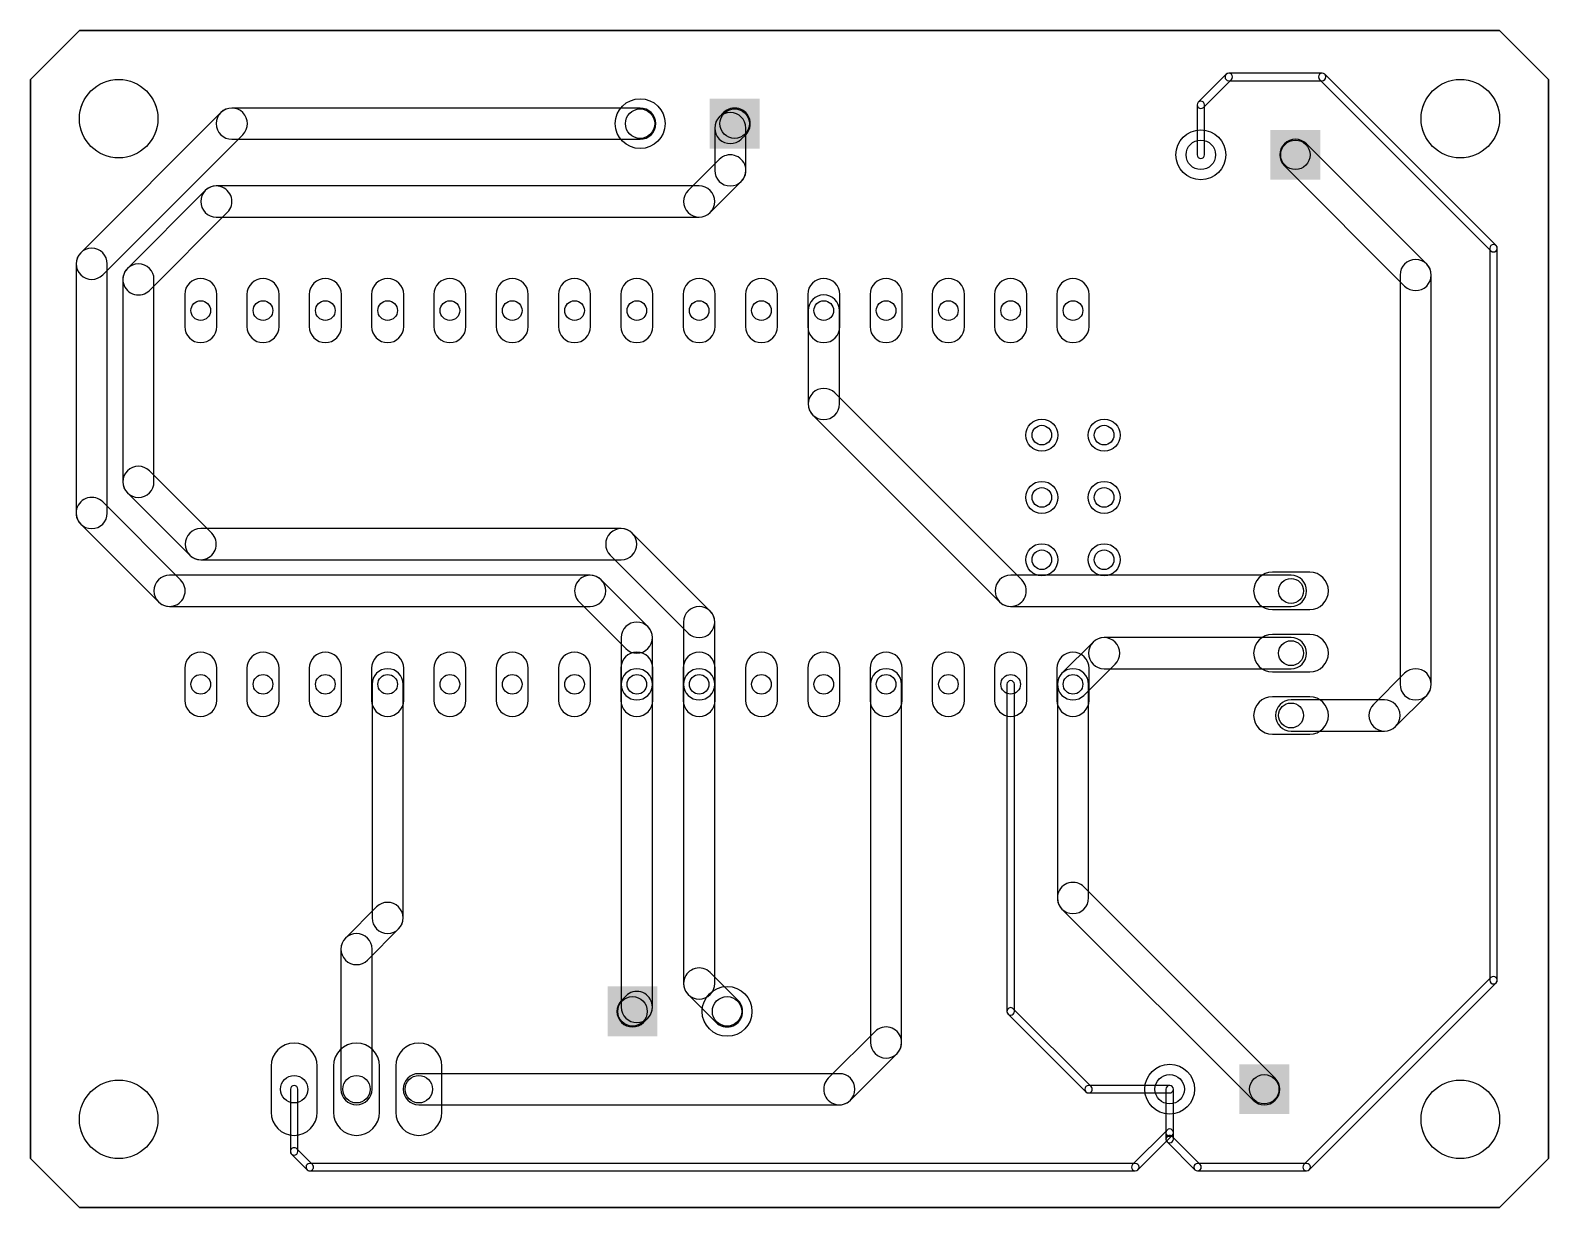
# Model space of a CAD drawing. Extents: x 7 to 68.9, y 9.1 to 57.1.
import ezdxf

# ---------------------------------------------------------------- set-up
doc = ezdxf.new("R2010")
doc.units = 0
for name, color, linetype in [('16', 132, 'CONTINUOUS'), ('17', 110, 'CONTINUOUS'), ('20', 31, 'CONTINUOUS'), ('44', 253, 'CONTINUOUS')]:
    doc.layers.add(name, color=color, linetype=linetype)

# ---------------------------------------------------------------- blocks, each defined once
blk = doc.blocks.new('SQUAREP')
blk.add_solid([(-0.5, -0.5), (0.5, -0.5), (-0.5, 0.5), (0.5, 0.5)])
blk = doc.blocks.new('ROUNDP')
blk.add_circle((0, 0), 0.5)
blk = doc.blocks.new('LONGP100')
blk.add_lwpolyline([(-0.5, -0.5), (0.5, -0.5, 1), (0.5, 0.5), (-0.5, 0.5, 1)], format="xyb", close=True)

msp = doc.modelspace()

# ---------------------------------------------------------------- linework, layer by layer
at = {"layer": '16'}
for points in [[(54.85, 53.9994), (55.9878, 55.1372, 1), (55.7722, 55.3528), (54.6344, 54.215, 1)], [(55.88, 55.0926), (59.69, 55.0926, 1), (59.69, 55.3974), (55.88, 55.3974, 1)], [(59.5822, 55.1372), (66.5672, 48.1522, 1), (66.7828, 48.3678), (59.7978, 55.3528, 1)], [(14.791, 53.789), (9.076, 48.074, 1), (9.974, 47.176), (15.689, 52.891, 1)], [(31.8822, 53.975), (15.24, 53.975, 1), (15.24, 52.705), (31.8822, 52.705, 1)], [(35.2888, 53.789), (35.111, 53.6112, 1), (36.009, 52.7132), (36.1868, 52.891, 1)], [(54.8946, 52.07), (54.8946, 54.1072, 1), (54.5898, 54.1072), (54.5898, 52.07, 1)], [(34.925, 53.1622), (34.925, 51.435, 1), (36.195, 51.435), (36.195, 53.1622, 1)], [(63.949, 47.6168), (59.0468, 52.519, 1), (58.1488, 51.621), (63.051, 46.7188, 1)], [(35.111, 51.884), (33.841, 50.614, 1), (34.739, 49.716), (36.009, 50.986, 1)], [(14.156, 50.614), (10.981, 47.439, 1), (11.879, 46.541), (15.054, 49.716, 1)], [(34.29, 50.8), (14.605, 50.8, 1), (14.605, 49.53), (34.29, 49.53, 1)], [(66.5226, 48.26), (66.5226, 18.415, 1), (66.8274, 18.415), (66.8274, 48.26, 1)], [(8.89, 47.625), (8.89, 37.465, 1), (10.16, 37.465), (10.16, 47.625, 1)], [(64.135, 30.48), (64.135, 47.1678, 1), (62.865, 47.1678), (62.865, 30.48, 1)], [(10.795, 46.99), (10.795, 38.735, 1), (12.065, 38.735), (12.065, 46.99, 1)], [(40.005, 41.91), (40.005, 45.72, 1), (38.735, 45.72), (38.735, 41.91, 1)], [(47.439, 34.739), (39.819, 42.359, 1), (38.921, 41.461), (46.541, 33.841, 1)], [(10.981, 38.286), (13.521, 35.746, 1), (14.419, 36.644), (11.879, 39.184, 1)], [(9.076, 37.016), (12.251, 33.841, 1), (13.149, 34.739), (9.974, 37.914, 1)], [(13.97, 35.56), (31.115, 35.56, 1), (31.115, 36.83), (13.97, 36.83, 1)], [(30.666, 35.746), (33.841, 32.571, 1), (34.739, 33.469), (31.564, 36.644, 1)], [(12.7, 33.655), (29.845, 33.655, 1), (29.845, 34.925), (12.7, 34.925, 1)], [(29.396, 33.841), (31.301, 31.936, 1), (32.199, 32.834), (30.294, 34.739, 1)], [(58.42, 34.925), (46.99, 34.925, 1), (46.99, 33.655), (58.42, 33.655, 1)], [(33.655, 33.02), (33.655, 30.48, 1), (34.925, 30.48), (34.925, 33.02, 1)], [(31.115, 32.385), (31.115, 30.48, 1), (32.385, 30.48), (32.385, 32.385, 1)], [(49.979, 30.031), (51.249, 31.301, 1), (50.351, 32.199), (49.081, 30.929, 1)], [(50.8, 31.115), (58.42, 31.115, 1), (58.42, 32.385), (50.8, 32.385, 1)], [(22.225, 20.955), (22.225, 30.48, 1), (20.955, 30.48), (20.955, 20.955, 1)], [(32.385, 17.3228), (32.385, 30.48, 1), (31.115, 30.48), (31.115, 17.3228, 1)], [(34.925, 18.2828), (34.925, 30.48, 1), (33.655, 30.48), (33.655, 18.2828, 1)], [(42.545, 15.875), (42.545, 30.48, 1), (41.275, 30.48), (41.275, 15.875, 1)], [(50.165, 21.7678), (50.165, 30.48, 1), (48.895, 30.48), (48.895, 21.7678, 1)], [(62.679, 28.761), (63.949, 30.031, 1), (63.051, 30.929), (61.781, 29.659, 1)], [(46.8376, 30.48), (46.8376, 17.145, 1), (47.1424, 17.145), (47.1424, 30.48, 1)], [(58.42, 28.575), (62.23, 28.575, 1), (62.23, 29.845), (58.42, 29.845, 1)], [(57.7768, 14.419), (49.979, 22.2168, 1), (49.081, 21.3188), (56.8788, 13.521, 1)], [(20.769, 19.236), (22.039, 20.506, 1), (21.141, 21.404), (19.871, 20.134, 1)], [(20.955, 13.97), (20.955, 19.685, 1), (19.685, 19.685), (19.685, 13.97, 1)], [(35.8768, 17.594), (34.739, 18.7318, 1), (33.841, 17.8338), (34.9788, 16.696, 1)], [(32.0212, 16.696), (32.199, 16.8738, 1), (31.301, 17.7718), (31.1232, 17.594, 1)], [(66.5672, 18.5228), (58.9472, 10.9028, 1), (59.1628, 10.6872), (66.7828, 18.3072, 1)], [(46.8822, 17.0372), (50.0572, 13.8622, 1), (50.2728, 14.0778), (47.0978, 17.2528, 1)], [(40.454, 13.521), (42.359, 15.426, 1), (41.461, 16.324), (39.556, 14.419, 1)], [(22.86, 13.335), (40.005, 13.335, 1), (40.005, 14.605), (22.86, 14.605, 1)], [(17.6276, 13.97), (17.6276, 11.43, 1), (17.9324, 11.43), (17.9324, 13.97, 1)], [(50.165, 13.8176), (53.4722, 13.8176, 1), (53.4722, 14.1224), (50.165, 14.1224, 1)], [(53.6246, 12.1972), (53.6246, 13.97, 1), (53.3198, 13.97), (53.3198, 12.1972, 1)], [(52.1778, 10.6872), (53.58, 12.0894, 1), (53.3644, 12.305), (51.9622, 10.9028, 1)], [(54.7178, 10.9028), (53.58, 12.0406, 1), (53.3644, 11.825), (54.5022, 10.6872, 1)], [(53.6246, 11.9328), (53.6246, 12.1972, 1), (53.3198, 12.1972), (53.3198, 11.9328, 1)], [(17.6722, 11.3222), (18.3072, 10.6872, 1), (18.5228, 10.9028), (17.8878, 11.5378, 1)], [(18.415, 10.6426), (52.07, 10.6426, 1), (52.07, 10.9474), (18.415, 10.9474, 1)], [(59.055, 10.9474), (54.61, 10.9474, 1), (54.61, 10.6426), (59.055, 10.6426, 1)]]:
    msp.add_lwpolyline(points, format="xyb", close=True, dxfattribs=at)
at = {"layer": '20'}
for points in [[(7.0257, 55.143), (9.0257, 57.143, 1), (9.025, 57.1437), (7.025, 55.1437, 1)], [(9.0254, 57.1429), (66.9207, 57.1429, 1), (66.9207, 57.1439), (9.0254, 57.1439, 1)], [(66.9203, 57.143), (68.9203, 55.143, 1), (68.9211, 55.1437), (66.9211, 57.1437, 1)], [(7.0259, 11.1434), (7.0259, 55.1434, 1), (7.0249, 55.1434), (7.0249, 11.1434, 1)], [(68.9202, 55.1434), (68.9202, 11.1434, 1), (68.9212, 11.1434), (68.9212, 55.1434, 1)], [(9.0257, 9.1437), (7.0257, 11.1437, 1), (7.025, 11.143), (9.025, 9.143, 1)], [(68.9203, 11.1437), (66.9203, 9.1437, 1), (66.9211, 9.143), (68.9211, 11.143, 1)], [(66.9207, 9.1439), (9.0254, 9.1439, 1), (9.0254, 9.1429), (66.9207, 9.1429, 1)]]:
    msp.add_lwpolyline(points, format="xyb", close=True, dxfattribs=at)
for centre, radius in [((10.6254, 53.5434), 1.6005), ((10.6254, 53.5434), 1.5995), ((65.3207, 53.5434), 1.6005), ((65.3207, 53.5434), 1.5995), ((10.6254, 12.7434), 1.6005), ((10.6254, 12.7434), 1.5995), ((65.3207, 12.7434), 1.6005), ((65.3207, 12.7434), 1.5995)]:
    msp.add_circle(centre, radius, dxfattribs=at)
at = {"layer": '44'}
for centre, radius in [((31.8822, 53.34), 0.6), ((35.7378, 53.34), 0.6), ((54.7422, 52.07), 0.6), ((58.5978, 52.07), 0.6), ((13.97, 45.72), 0.4), ((16.51, 45.72), 0.4), ((19.05, 45.72), 0.4), ((21.59, 45.72), 0.4), ((24.13, 45.72), 0.4), ((26.67, 45.72), 0.4), ((29.21, 45.72), 0.4), ((31.75, 45.72), 0.4), ((34.29, 45.72), 0.4), ((36.83, 45.72), 0.4), ((39.37, 45.72), 0.4), ((41.91, 45.72), 0.4), ((44.45, 45.72), 0.4), ((46.99, 45.72), 0.4), ((49.53, 45.72), 0.4), ((48.26, 40.64), 0.4), ((50.8, 40.64), 0.4), ((48.26, 38.1), 0.4), ((50.8, 38.1), 0.4), ((48.26, 35.56), 0.4), ((50.8, 35.56), 0.4), ((58.42, 34.29), 0.508), ((58.42, 31.75), 0.508), ((13.97, 30.48), 0.4), ((16.51, 30.48), 0.4), ((19.05, 30.48), 0.4), ((21.59, 30.48), 0.4), ((24.13, 30.48), 0.4), ((26.67, 30.48), 0.4), ((29.21, 30.48), 0.4), ((31.75, 30.48), 0.4), ((34.29, 30.48), 0.4), ((36.83, 30.48), 0.4), ((39.37, 30.48), 0.4), ((41.91, 30.48), 0.4), ((44.45, 30.48), 0.4), ((46.99, 30.48), 0.4), ((49.53, 30.48), 0.4), ((58.42, 29.21), 0.508), ((31.5722, 17.145), 0.6), ((35.4278, 17.145), 0.6), ((17.78, 13.97), 0.5588), ((20.32, 13.97), 0.5588), ((22.86, 13.97), 0.5588), ((53.4722, 13.97), 0.6), ((57.3278, 13.97), 0.6)]:
    msp.add_circle(centre, radius, dxfattribs=at)

# ---------------------------------------------------------------- block references
at = {"layer": '17'}
for name, p, xscale, yscale, rotation in [('ROUNDP', (31.8822, 53.34), 2.032, 2.032, 180), ('SQUAREP', (35.7378, 53.34), 2.032, 2.032, 180), ('ROUNDP', (54.7422, 52.07), 2.032, 2.032, 180), ('SQUAREP', (58.5978, 52.07), 2.032, 2.032, 180), ('LONGP100', (13.97, 45.72), 1.308, 1.308, 90), ('LONGP100', (16.51, 45.72), 1.308, 1.308, 90), ('LONGP100', (19.05, 45.72), 1.308, 1.308, 90), ('LONGP100', (21.59, 45.72), 1.308, 1.308, 90), ('LONGP100', (24.13, 45.72), 1.308, 1.308, 90), ('LONGP100', (26.67, 45.72), 1.308, 1.308, 90), ('LONGP100', (29.21, 45.72), 1.308, 1.308, 90), ('LONGP100', (31.75, 45.72), 1.308, 1.308, 90), ('LONGP100', (34.29, 45.72), 1.308, 1.308, 90), ('LONGP100', (36.83, 45.72), 1.308, 1.308, 90), ('LONGP100', (39.37, 45.72), 1.308, 1.308, 90), ('LONGP100', (41.91, 45.72), 1.308, 1.308, 90), ('LONGP100', (44.45, 45.72), 1.308, 1.308, 90), ('LONGP100', (46.99, 45.72), 1.308, 1.308, 90), ('LONGP100', (49.53, 45.72), 1.308, 1.308, 90), ('ROUNDP', (48.26, 40.64), 1.308, 1.308, 180), ('ROUNDP', (50.8, 40.64), 1.308, 1.308, 180), ('ROUNDP', (48.26, 38.1), 1.308, 1.308, 180), ('ROUNDP', (50.8, 38.1), 1.308, 1.308, 180), ('ROUNDP', (48.26, 35.56), 1.308, 1.308, 180), ('ROUNDP', (50.8, 35.56), 1.308, 1.308, 180), ('LONGP100', (13.97, 30.48), 1.308, 1.308, 90), ('LONGP100', (16.51, 30.48), 1.308, 1.308, 270), ('LONGP100', (19.05, 30.48), 1.308, 1.308, 270), ('LONGP100', (21.59, 30.48), 1.308, 1.308, 90), ('LONGP100', (24.13, 30.48), 1.308, 1.308, 90), ('LONGP100', (26.67, 30.48), 1.308, 1.308, 90), ('LONGP100', (29.21, 30.48), 1.308, 1.308, 90), ('LONGP100', (31.75, 30.48), 1.308, 1.308, 270), ('LONGP100', (34.29, 30.48), 1.308, 1.308, 270), ('LONGP100', (36.83, 30.48), 1.308, 1.308, 270), ('LONGP100', (39.37, 30.48), 1.308, 1.308, 270), ('LONGP100', (41.91, 30.48), 1.308, 1.308, 90), ('LONGP100', (44.45, 30.48), 1.308, 1.308, 90), ('LONGP100', (46.99, 30.48), 1.308, 1.308, 90), ('LONGP100', (49.53, 30.48), 1.308, 1.308, 90), ('LONGP100', (17.78, 13.97), 1.8796, 1.8796, 270), ('LONGP100', (20.32, 13.97), 1.8796, 1.8796, 270), ('LONGP100', (22.86, 13.97), 1.8796, 1.8796, 270), ('ROUNDP', (53.4722, 13.97), 2.032, 2.032, 180), ('SQUAREP', (57.3278, 13.97), 2.032, 2.032, 180)]:
    msp.add_blockref(name, p, dxfattribs=dict(at, xscale=xscale, yscale=yscale, rotation=rotation))
for name, p, xscale, yscale in [('LONGP100', (58.42, 34.29), 1.524, 1.524), ('LONGP100', (58.42, 31.75), 1.524, 1.524), ('LONGP100', (58.42, 29.21), 1.524, 1.524), ('SQUAREP', (31.5722, 17.145), 2.032, 2.032), ('ROUNDP', (35.4278, 17.145), 2.032, 2.032)]:
    msp.add_blockref(name, p, dxfattribs=dict(at, xscale=xscale, yscale=yscale))

doc.saveas('drawing.dxf')
